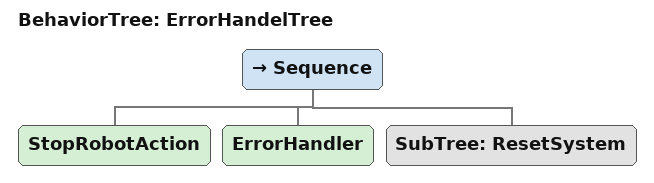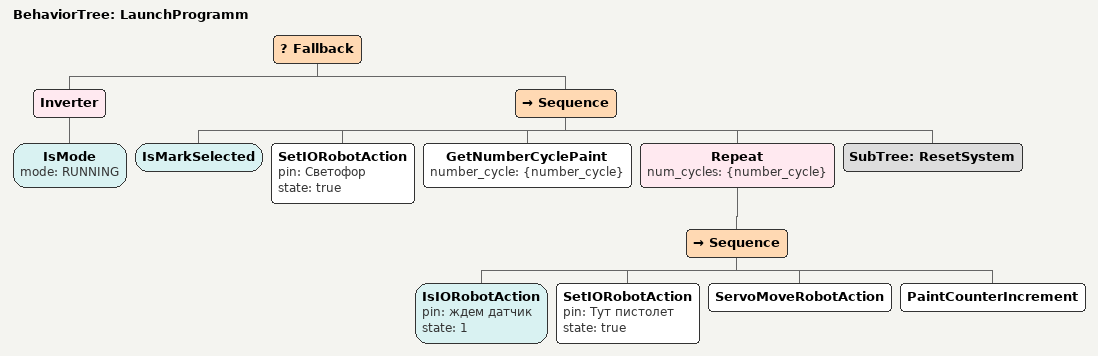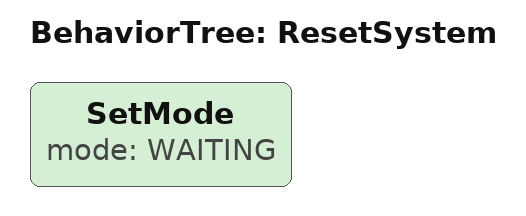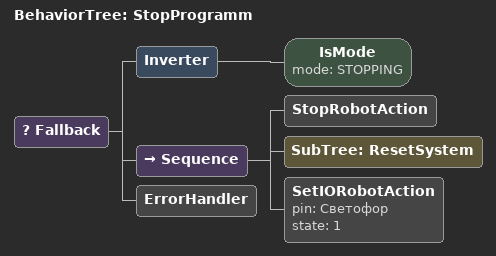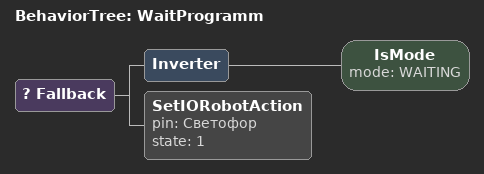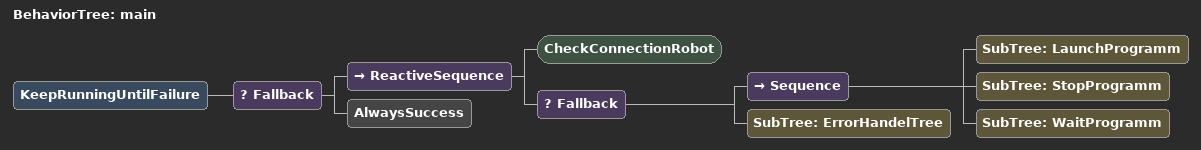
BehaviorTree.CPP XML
<?xml version="1.0" encoding="UTF-8"?>
<root BTCPP_format="4"
      main_tree_to_execute="main">
  <BehaviorTree ID="ErrorHandelTree">
    <Sequence>
      <StopRobotAction/>
      <ErrorHandler/>
      <SubTree ID="ResetSystem"/>
    </Sequence>
  </BehaviorTree>

  <BehaviorTree ID="LaunchProgramm">
    <Fallback>
      <Inverter>
        <IsMode mode="RUNNING"/>
      </Inverter>
      <Sequence>
        <IsMarkSelected/>
        <SetIORobotAction pin="Светофор"
                          state="true"/>
        <GetNumberCyclePaint number_cycle="{number_cycle}"/>
        <Repeat num_cycles="{number_cycle}">
          <Sequence>
            <IsIORobotAction pin="ждем датчик"
                             state="1"/>
            <SetIORobotAction pin="Тут пистолет"
                              state="true"/>
            <ServoMoveRobotAction/>
            <PaintCounterIncrement/>
          </Sequence>
        </Repeat>
        <SubTree ID="ResetSystem"/>
      </Sequence>
    </Fallback>
  </BehaviorTree>

  <BehaviorTree ID="ResetSystem">
    <SetMode mode="WAITING"/>
  </BehaviorTree>

  <BehaviorTree ID="StopProgramm">
    <Fallback>
      <Inverter>
        <IsMode mode="STOPPING"/>
      </Inverter>
      <Sequence>
        <StopRobotAction/>
        <SubTree ID="ResetSystem"/>
        <SetIORobotAction pin="Светофор"
                          state="1"/>
      </Sequence>
      <ErrorHandler/>
    </Fallback>
  </BehaviorTree>

  <BehaviorTree ID="WaitProgramm">
    <Fallback>
      <Inverter>
        <IsMode mode="WAITING"/>
      </Inverter>
      <SetIORobotAction pin="Светофор"
                        state="1"/>
    </Fallback>
  </BehaviorTree>

  <BehaviorTree ID="main">
    <KeepRunningUntilFailure>
      <Fallback>
        <ReactiveSequence>
          <CheckConnectionRobot/>
          <Fallback>
            <Sequence>
              <SubTree ID="LaunchProgramm"/>
              <SubTree ID="StopProgramm"/>
              <SubTree ID="WaitProgramm"/>
            </Sequence>
            <SubTree ID="ErrorHandelTree"/>
          </Fallback>
        </ReactiveSequence>
        <AlwaysSuccess/>
      </Fallback>
    </KeepRunningUntilFailure>
  </BehaviorTree>

</root>
